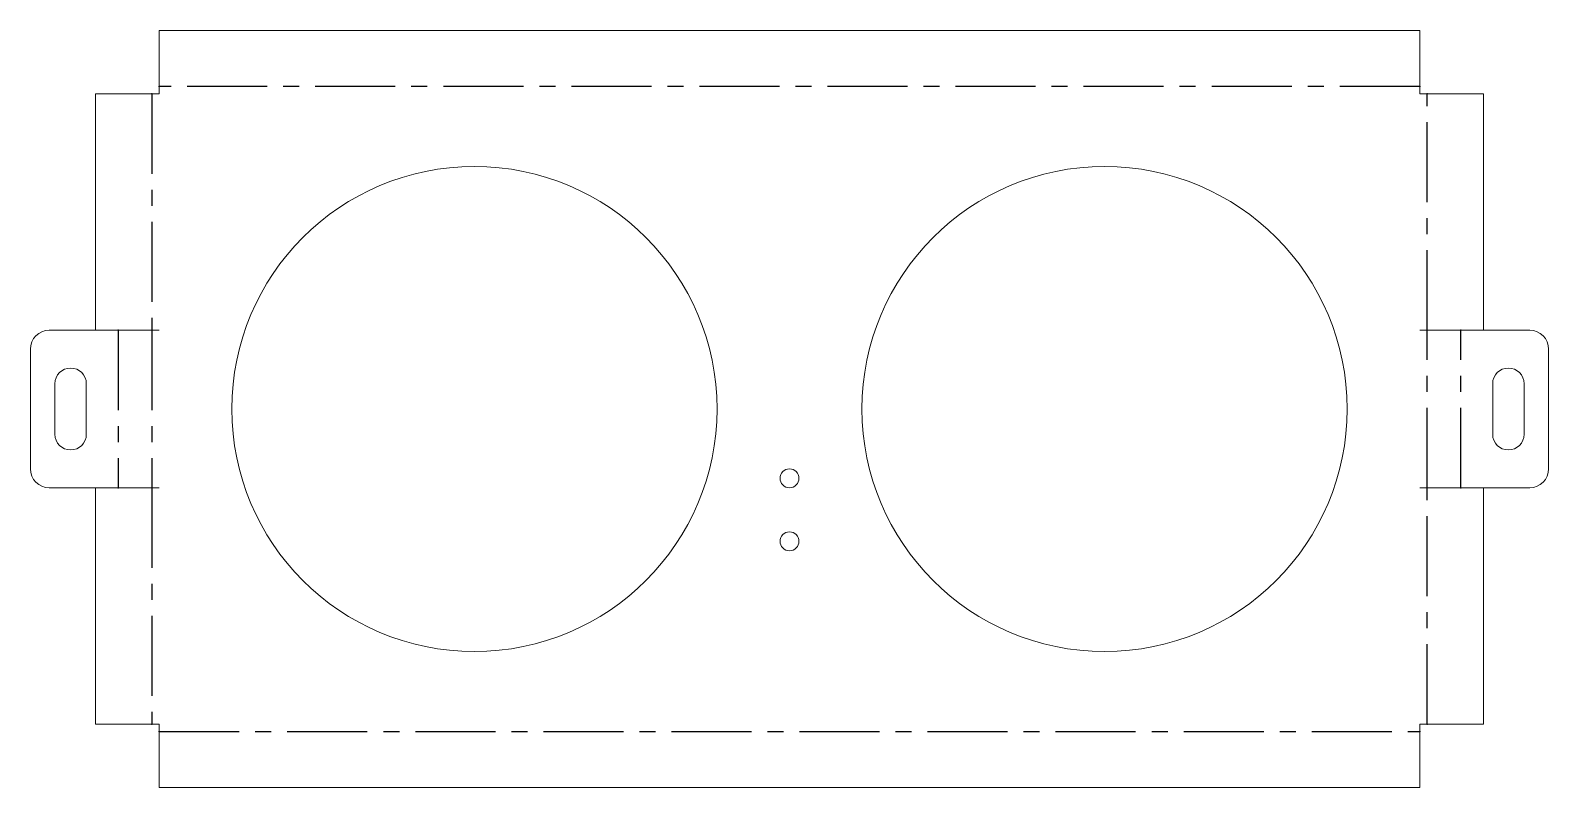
# Model space of a CAD drawing. Header units: millimetres. Extents: x -210 to 30, y -20 to 100.
import ezdxf

# ---------------------------------------------------------------- set-up
doc = ezdxf.new("R2010")
doc.units = ezdxf.units.MM
doc.header["$PDSIZE"] = -1
doc.linetypes.add('CENTERX2', pattern=[20.32, 12.7, -2.54, 2.54, -2.54])

msp = doc.modelspace()

# ---------------------------------------------------------------- linework, layer by layer
at = {"color": 7, "linetype": 'Continuous', "lineweight": 15}
for p, q in [((-190.03, 90.03), (-190.03, 100.1)), ((-190.03, 100.1), (10.03, 100.1)), ((10.03, 100.1), (10.03, 92.34)), ((10.03, 92.34), (10, 90)), ((-200.1, 52.5), (-200.1, 90.03)), ((-200.1, 90.03), (-192.34, 90.03)), ((-192.34, 90.03), (-190, 90)), ((-190.03, 90.03), (-190, 90)), ((10.03, 90.03), (10, 90)), ((10.03, 90.03), (20.1, 90.03)), ((20.1, 90.03), (20.1, 52.5)), ((-207.46, 52.5), (-190, 52.5)), ((10, 52.5), (27.46, 52.5)), ((-210.46, 49.5), (-210.46, 30.5)), ((30.46, 49.5), (30.46, 30.5)), ((-206.58, 44), (-206.58, 36)), ((-201.58, 36), (-201.58, 44)), ((21.58, 44), (21.58, 36)), ((26.58, 36), (26.58, 44)), ((-190, 27.5), (-207.46, 27.5)), ((-200.1, -10.03), (-200.1, 27.5)), ((27.46, 27.5), (10, 27.5)), ((20.1, 27.5), (20.1, -10.03)), ((-190.03, -10.03), (-200.1, -10.03)), ((-190.03, -12.34), (-190, -10)), ((-190.03, -10.03), (-190, -10)), ((12.34, -10.03), (10, -10)), ((10.03, -10.03), (10, -10)), ((10.03, -10.03), (10.03, -20.1)), ((20.1, -10.03), (12.34, -10.03)), ((-190.03, -20.1), (-190.03, -12.34)), ((10.03, -20.1), (-190.03, -20.1))]:
    msp.add_line(p, q, dxfattribs=at)
at = {"color": 7, "linetype": 'CENTERX2'}
for p, q in [((-191.17, 90.01), (-191.17, 52.5)), ((10.01, 91.17), (-190.03, 91.17)), ((11.17, 52.5), (11.17, 90.03)), ((-196.53, 52.5), (-196.53, 27.5)), ((-191.17, 52.5), (-191.17, 27.5)), ((11.17, 27.5), (11.17, 52.5)), ((16.53, 27.5), (16.53, 52.5)), ((-191.17, 27.5), (-191.17, -10.01)), ((11.17, -10.01), (11.17, 27.5)), ((-190.01, -11.17), (10.03, -11.17))]:
    msp.add_line(p, q, dxfattribs=at)
at = {"color": 7, "linetype": 'Continuous', "lineweight": 15}
for centre, radius in [((-140, 40), 38.5), ((-40, 40), 38.5), ((-90, 29), 1.5), ((-90, 19), 1.5)]:
    msp.add_circle(centre, radius, dxfattribs=at)
for centre, radius, start, end in [((-207.46, 49.5), 3, 90, 180), ((27.46, 49.5), 3, 0, 90), ((-204.08, 44), 2.5, 0, 180), ((24.08, 44), 2.5, 0, 180), ((-204.08, 36), 2.5, 180, 0), ((24.08, 36), 2.5, 180, 0), ((-207.46, 30.5), 3, 180, 270), ((27.46, 30.5), 3, 270, 0)]:
    msp.add_arc(centre, radius, start, end, dxfattribs=at)
at = {"color": 7, "linetype": 'Continuous'}
for p in [(-191.17, 90.01), (-190.03, 91.17), (10.01, 91.17), (11.17, 90.03), (-196.53, 52.5), (-191.17, 52.5), (-191.17, 52.5), (11.17, 52.5), (11.17, 52.5), (16.53, 52.5), (-196.53, 27.5), (-191.17, 27.5), (11.17, 27.5), (16.53, 27.5), (-191.17, -10.01), (-190.01, -11.17), (10.03, -11.17), (11.17, -10.01)]:
    msp.add_point(p, dxfattribs=at)

doc.saveas('drawing.dxf')
